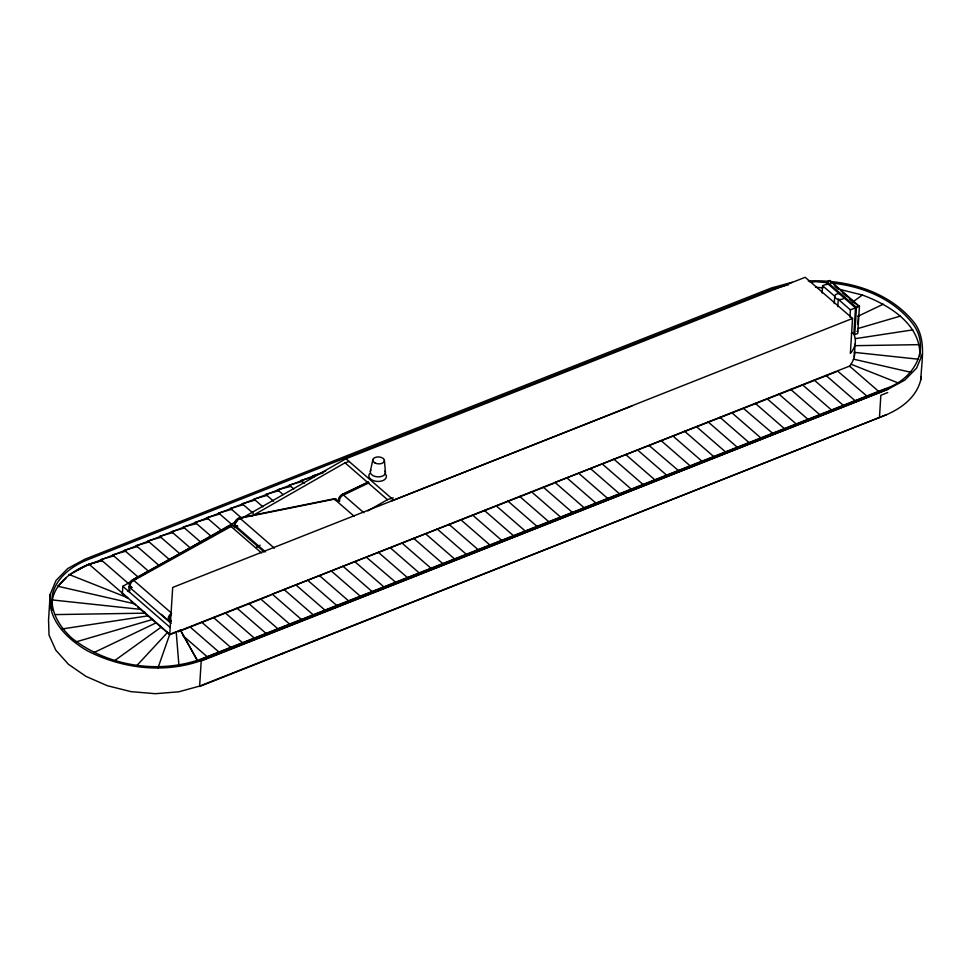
<?xml version="1.0" encoding="UTF-8"?>
<svg xmlns="http://www.w3.org/2000/svg" width="971" height="971" viewBox="0 0 971 971"><rect width="100%" height="100%" fill="white"/><g stroke="black" fill="none" stroke-linecap="round" stroke-linejoin="round"><path stroke-width="1.46" d="M849.528 366.516C852.477 362.268 855.148 357.304 854.431 351.83M792.227 282.27L771.362 287.999L84.647 559.32L67.764 568.508L55.99 580.512L50.152 594.531L48.55 620.02L49.036 635.083L55.808 650.182L68.407 664.261L85.982 676.386L107.332 685.72L130.988 691.631L155.36 693.707L178.773 691.813L199.638 686.084L886.353 414.763C901.962 408.063 916.685 396.836 920.848 379.552C921.491 360.884 926.492 340.53 915.192 323.913C890.541 291.846 847.44 279.15 808.321 280.971M77.437 570.026L89.041 564.212L101.991 560.57L89.041 564.212C70.021 571.531 48.708 587.334 52.325 610.225M135.94 578.813L122.807 586.314L122.358 593.572L127.626 598.148L122.382 593.172M176.673 631.975L169.719 634.718L172.692 587.443L631.915 405.999M196.203 523.733L183.288 526.974L201.094 542.449M922.45 354.063L916.612 368.082L904.851 380.086L887.955 389.274L201.24 660.596L199.613 686.485L886.353 414.763M290.45 486.495L277.524 489.736L283.131 494.603M366.528 557.354L396.508 582.976M649.259 445.64L679.239 471.263M743.495 408.415L773.486 434.025M822.134 292.999L822.583 285.717L827.693 283.702L855.5 307.856L853.946 332.616L851.385 333.623M826.685 284.721L826.879 281.699L829.841 280.522L859.359 306.326M834.259 303.535L834.72 296.252L822.583 285.717M837.803 306.618L838.264 299.323L850.39 309.87L849.941 317.153M837.742 371.177L867.722 396.787M242.265 518.016L345.955 458.737L805.177 277.293L852.55 318.439L850.353 353.371A45.261 27.115 3.6 0 0 853.849 334.109M856.471 307.406L859.444 306.229L857.733 333.441L854.759 334.619L856.471 307.406L826.879 281.699M854.298 356.806L855.111 344.062M857.854 324.35L858.413 315.429M879.459 417.481L880.855 395.27L887.749 392.551M887.955 389.274L201.215 660.996M370.339 471.275L372.888 459.623M157.982 667.866L169.755 634.318L180.424 630.094L197.623 660.753M844.467 297.223L844.102 297.951A4.928 2.949 3.6 0 1 838.823 299.456L837.597 299.177A4.928 2.949 3.6 0 1 834.708 296.677L834.732 295.9A4.928 2.949 3.6 0 1 839.09 293.606M136.814 665.596L167.57 632.424M57.677 586.63L66.016 578.121M114.396 660.778L161.344 627.011M852.514 302.127L862.357 295.038C888.793 304.724 921.358 324.399 919.84 356.43M233.962 526.44A4.552 2.864 -49 0 0 231.098 525.505L131.983 580.488A4.552 2.864 -49 0 0 129.665 584.287M231.766 526.088L132.651 581.071A4.552 2.864 -49 0 0 130.332 584.87M171.6 613.417L170.641 614.06A4.552 2.864 -49 0 0 168.299 618.806A4.552 2.864 -49 0 0 171.381 620.53M368.337 482.259L341.586 495.052A4.552 2.864 -49 0 0 339.073 500.587M369.004 482.83L342.253 495.635A4.552 2.864 -49 0 0 339.692 499.349M256.198 547.486L260.119 545.204M138.562 577.308L146.439 572.805M149.061 571.312L153.005 569.055M155.627 567.562L237.009 521.026M251.938 516.05L345.045 462.827L349.366 461.443M367.791 510.916L387.453 499.664L393.231 497.832M391.107 501.145L852.55 318.439M131.692 587.394A4.891 3.083 -49 0 1 129.398 584.372A4.891 3.083 -49 0 1 132.893 579.602L230.115 525.675A4.891 3.083 -49 0 1 234.46 527.083M69.135 574.929L85.691 565.923L325.649 471.117M94.09 652.512L156.392 622.714M857.769 316.376L883.258 304.19M339.219 501.497A4.891 3.083 -49 0 1 342.532 494.215L368.325 482.004M830.666 282.525L831.552 282.173M127.614 591.108L130.235 590.065M850.39 309.87L855.5 307.856M144.06 612.567L144.958 612.216M856.908 331.439L857.806 331.087M178.057 631.429L849.552 366.116L879.556 392.187M178.13 631.793L270.873 595.15M553.604 483.437L272.305 594.191L302.26 620.214M767.066 399.105L555.036 482.478L584.991 508.501M768.425 398.559L836.383 371.711M200.075 659.843L885.127 389.177M336.245 499.713A4.552 2.864 -49 0 0 334.886 499.045L238.526 518.502A4.552 2.864 -49 0 0 235.358 525.262M857.636 328.611L900.481 316.06M75.799 641.952L152.629 619.449M322.942 472.938L312.868 475.778L314.034 476.785L301.083 480.427L304.469 483.376M302.26 481.446L289.309 485.087L293.8 488.983M278.689 490.756L265.751 494.397L273.567 501.194M266.916 495.404L253.965 499.045L262.898 506.801M255.13 500.065L242.18 503.706L253.334 513.392M243.357 504.714L230.406 508.355L241.561 518.041M231.571 509.374L218.621 513.016L231.996 524.631M219.786 514.023L206.847 517.664L221.327 530.239M208.012 518.684L195.062 522.325L211.763 536.829M184.454 527.993L171.503 531.623L190.425 548.057M172.668 532.642L159.717 536.283L179.756 553.676M160.895 537.303L147.944 540.932L170.192 560.267M149.109 541.952L136.158 545.593L159.523 565.887M137.324 546.6L124.385 550.241L148.842 571.494M125.55 551.261L112.6 554.902L138.173 577.114M113.765 555.91L100.814 559.551L128.609 583.705M788.573 284.734L772.503 289.152L86.043 560.376C70.786 566.918 56.391 577.866 52.325 594.762C50.091 611.815 59.68 626.963 71.781 638.081C107.283 666.094 157.411 674.141 200.099 659.443L886.559 388.218C913.019 379.479 931.323 349.463 913.177 324.326C893.866 298.777 861.787 285.875 830.642 282.962M201.24 660.596C164.148 673.668 122.261 668.716 87.584 650.898C67.485 639.379 47.045 619.765 50.152 594.531M281.238 653.847L283.411 653.374M237.531 526.173A4.891 3.083 -49 0 1 234.715 522.811A4.891 3.083 -49 0 1 239.546 517.895L334.06 498.815A4.891 3.083 -49 0 1 336.876 500.211M855.39 338.648L912.825 329.873M62.083 628.965L148.393 615.772M810.069 282.148L815.774 281.687L827.668 282.707M237.616 525.881L236.706 525.942A4.552 2.864 -49 0 1 235.941 525.724M855.354 345.676L919.464 344.644M55.468 614.594L145.383 613.15M815.422 287.234L822.862 287.865M854.419 352.376L918.445 359.221M51.997 599.908L141.111 609.436M853.497 359.161L911.344 372.403M57.702 586.229L134.666 603.841M839.211 289.261L862.357 295.038M850.899 364.174L898.563 383.096M69.159 574.529L127.65 597.748M834.138 284.928L838.653 288.848M840.91 290.802L858.983 306.496M835.109 286.384L838.446 289.285M842.901 293.157L846.239 296.046M849.564 298.947L854.019 302.818M852.623 332.762L854.759 334.619M825.993 375.425L855.949 401.448M814.208 380.086L843.059 405.138M802.422 384.734L831.273 409.798M790.649 389.395L820.604 415.406M778.863 394.044L808.819 420.067M767.09 398.705L797.045 424.715M755.304 403.353L785.26 429.376M731.746 412.663L761.701 438.686M719.96 417.312L749.915 443.334M708.187 421.972L737.025 447.024M696.401 426.621L726.357 452.644M684.628 431.282L714.583 457.305M672.842 435.93L702.798 461.953M661.057 440.591L691.012 466.614M637.498 449.901L666.349 474.953M625.725 454.549L655.68 480.572M613.939 459.21L643.894 485.233M602.154 463.859L632.121 489.882M590.38 468.52L620.335 494.542M578.595 473.168L607.445 498.232M566.821 477.829L596.777 503.852M543.262 487.139L573.218 513.161M531.477 491.787L560.328 516.851M519.691 496.448L549.647 522.459M507.918 501.097L537.873 527.119M496.132 505.757L526.088 531.768M484.359 510.406L514.314 536.429M472.574 515.067L501.424 540.119M460.788 519.716L489.639 544.767M449.015 524.376L478.97 550.387M437.229 529.025L467.185 555.048M345.955 458.737L393.328 499.871M345.045 462.827L387.453 499.664M425.456 533.674L455.411 559.697M413.67 538.335L443.626 564.357M401.897 542.983L430.736 568.047M342.532 494.215L363.882 512.761M342.557 494.47L343.224 495.052M334.06 498.815L354.281 516.378M390.111 547.644L420.067 573.667M333.975 499.106L334.643 499.677M378.326 552.293L408.281 578.315M354.767 561.602L383.618 586.666M342.994 566.263L372.949 592.286M331.208 570.912L361.163 596.934M319.423 575.572L349.39 601.595M239.546 517.895L274.38 548.154M239.497 518.174L240.165 518.757L239.194 519.084A4.552 2.864 -49 0 0 235.637 523.333M307.649 580.221L337.605 606.244M235.116 525.505L265.447 551.856M233.732 525.578L264.063 551.929M230.115 525.675L261.563 552.997M230.127 525.93L230.782 526.5M295.864 584.882L324.715 609.934M284.09 589.531L314.046 615.553M260.531 598.84L290.487 624.863M248.746 603.501L278.701 629.524M236.96 608.149L265.811 633.213M225.187 612.81L255.142 638.833M213.402 617.459L243.357 643.482M201.628 622.12L231.584 648.13M189.843 626.768L218.693 651.832M132.893 579.602L171.09 612.774M132.942 579.833L133.61 580.415M161.235 614.327L170.495 622.375M171.102 623.37L128.682 586.533L129.471 592.407M182.499 635.277L206.908 656.481M122.807 586.314L170.18 627.46M89.041 564.212L169.755 634.318M131.036 601.11L135.588 605.067M137.858 607.045L169.719 634.718M180.424 630.094L197.599 661.117M384.395 460.266L385.426 472.124M176.188 631.769L178.955 665.778M920.751 376.542L920.848 379.552M384.965 470.947A7.622 4.564 3.6 0 1 377.646 476.858A7.622 4.564 3.6 0 1 370.898 470.146M384.734 473.338A8.8 5.28 3.6 0 1 378.52 481.446A8.8 5.28 3.6 0 1 369.587 473.678M131.655 587.576A4.552 2.864 -49 0 1 130.988 587.212M130.527 586.605A4.552 2.864 -49 0 1 130.308 585.804M233.513 526.039A4.552 2.864 -49 0 1 234.861 527.811M171.017 621.561A4.891 3.083 -49 0 1 168.675 619.049A4.891 3.083 -49 0 1 171.212 614.437M131.801 587.115A4.552 2.864 -49 0 1 130.988 586.994M130.32 586.63A4.552 2.864 -49 0 1 129.859 586.023M171.127 621.27A4.552 2.864 -49 0 1 168.942 618.928A4.552 2.864 -49 0 1 171.309 614.643M237.373 526.513A4.552 2.864 -49 0 1 236.026 525.845M336.318 499.834A4.552 2.864 -49 0 1 336.913 500.296M339.741 501.157A4.552 2.864 -49 0 1 339.595 500.308M374.964 462.961A5.814 3.483 3.6 0 0 384.346 461.176A5.814 3.483 3.6 0 0 376.542 457.062A5.814 3.483 3.6 0 0 374.964 462.961"/></g></svg>
